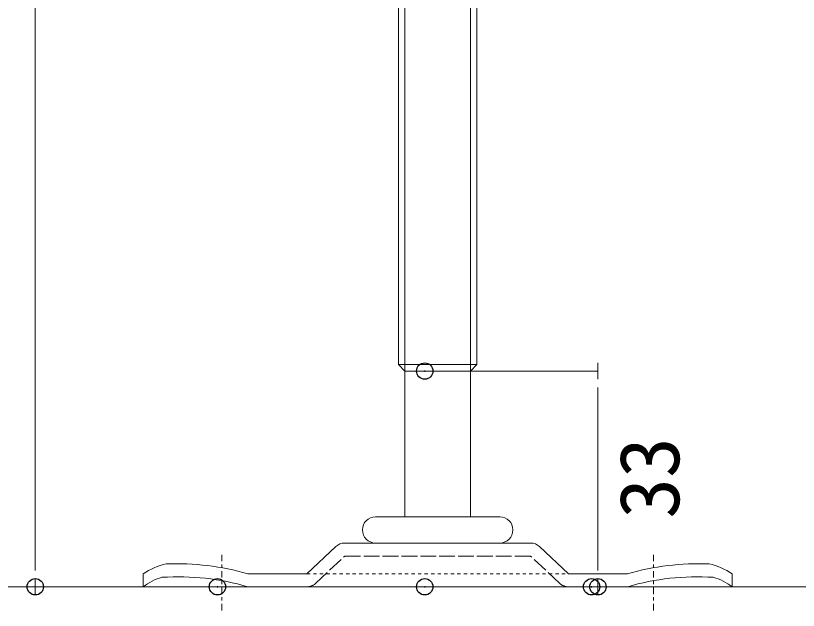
# Model space of a CAD drawing. Units: millimetres, scale not verified. Extents: x -1046 to 854, y -136 to 149.
# Drawn here: x -826.51 to -802.59, y -100.26 to -82.07 of the extents above; entities that cross this region are included whole.
import ezdxf
from ezdxf.enums import TextEntityAlignment as Align

# ---------------------------------------------------------------- set-up
doc = ezdxf.new("R2010")
doc.units = ezdxf.units.MM
doc.header["$PDMODE"] = 32
doc.header["$PDSIZE"] = 0.5
for name, pattern in [('CHAIN1', [8, 5, -1, 1, -1]), ('DASHED1', [1.8, 1.2, -0.6]), ('LONG_DASHED2', [13, 12, -1])]:
    doc.linetypes.add(name, pattern=pattern)
for name, color, linetype, lineweight in [('0-0_一般', 2, 'Continuous', 9), ('0-1_A10_通り芯寸法', 1, 'Continuous', 9), ('0-2_外形線2', 2, 'Continuous', 9), ('0-4_0', 2, 'Continuous', 9)]:
    doc.layers.add(name, color=color, linetype=linetype, lineweight=lineweight)
doc.layers.add('0-5_DEFPOINTS', color=7, linetype='Continuous')
doc.styles.add('ＭＳ ゴシック', font='')
doc.styles.get('ＭＳ ゴシック').set_extended_font_data('MS Gothic')

# ---------------------------------------------------------------- blocks, each defined once
blk = doc.blocks.new('グループ-36-1')
at = {"layer": '0-0_一般', "linetype": 'CHAIN1'}
for p, q in [((-12347.46, -49013.75), (-12347.46, -48970.25)), ((-12017.46, -49013.75), (-12017.46, -48970.25))]:
    blk.add_line(p, q, dxfattribs=at)
at = {"layer": '0-4_0'}
for p, q in [((-12229.96, -48942.25), (-12182.46, -48942.25)), ((-12134.96, -48942.25), (-12182.46, -48942.25)), ((-12253.5, -48962.25), (-12182.46, -48962.25)), ((-12229.96, -48962.25), (-12182.46, -48962.25)), ((-12134.96, -48962.25), (-12182.46, -48962.25)), ((-12111.42, -48962.25), (-12182.46, -48962.25)), ((-12282.46, -48985.75), (-12260.35, -48964.96)), ((-12082.46, -48985.75), (-12104.57, -48964.96)), ((-12407.46, -48995.75), (-12407.46, -48985.75)), ((-12327.46, -48985.75), (-12282.46, -48985.75)), ((-12037.46, -48985.75), (-12082.46, -48985.75)), ((-11957.46, -48995.75), (-11957.46, -48985.75)), ((-12407.46, -48995.75), (-12327.46, -48995.75)), ((-12327.46, -48995.75), (-12182.46, -48995.75)), ((-12037.46, -48995.75), (-12182.46, -48995.75)), ((-11957.46, -48995.75), (-12037.46, -48995.75))]:
    blk.add_line(p, q, dxfattribs=at)
at = {"layer": '0-4_0', "linetype": 'LONG_DASHED2'}
for p, q in [((-12275.61, -48993.03), (-12253.5, -48972.25)), ((-12253.5, -48972.25), (-12182.46, -48972.25)), ((-12111.42, -48972.25), (-12182.46, -48972.25)), ((-12089.31, -48993.03), (-12111.42, -48972.25))]:
    blk.add_line(p, q, dxfattribs=at)
at = {"layer": '0-4_0', "linetype": 'DASHED1'}
blk.add_line((-12282.46, -48985.75), (-12082.46, -48985.75), dxfattribs=at)
at = {"layer": '0-4_0'}
for centre, radius, start, end in [((-12229.96, -48952.25), 10, 90, 180), ((-12134.96, -48952.25), 10, 0, 90), ((-12229.96, -48952.25), 10, 180, 270), ((-12134.96, -48952.25), 10, 270, 0), ((-12253.5, -48972.25), 10, 90, 133.22853), ((-12111.42, -48972.25), 10, 46.77147, 90), ((-12379.41, -49027.14), 50, 102.09637, 124.12695), ((-12382.23, -49178.1), 200, 74.1055, 92.19297), ((-11982.69, -49178.1), 200, 87.80703, 105.8945), ((-11985.51, -49027.14), 50, 55.87305, 77.90363), ((-12380.82, -49178.1), 190, 73.68982, 93.67123), ((-11984.1, -49178.1), 190, 86.32877, 106.31018), ((-12382.67, -49027.14), 40, 104.94806, 128.30284), ((-11982.25, -49027.14), 40, 51.69716, 75.05194)]:
    blk.add_arc(centre, radius, start, end, dxfattribs=at)
at = {"layer": '0-4_0', "linetype": 'LONG_DASHED2'}
for centre, start, end in [((-12282.46, -48985.75), 270, 313.22853), ((-12082.46, -48985.75), 226.77147, 270)]:
    blk.add_arc(centre, 10, start, end, dxfattribs=at)
blk = doc.blocks.new('_DOT')
at = {"layer": '0-4_0', "color": 7}
for p, q in [((-2.5, 0), (-5, 0)), ((-1.25, 0), (1.25, 0))]:
    blk.add_line(p, q, dxfattribs=at)

msp = doc.modelspace()

# ---------------------------------------------------------------- linework, layer by layer
at = {"layer": '0-0_一般'}
for p, q in [((-814.812, -65.137), (-814.812, -92.737)), ((-814.612, -65.137), (-814.612, -97.397)), ((-812.612, -65.137), (-812.612, -97.397)), ((-814.812, -92.737), (-812.412, -92.737)), ((-814.812, -92.737), (-814.612, -92.937)), ((-812.612, -92.937), (-812.412, -92.737)), ((-814.612, -92.937), (-812.612, -92.937))]:
    msp.add_line(p, q, dxfattribs=at)
msp.add_lwpolyline([(-814.812, -65.137), (-812.412, -65.137), (-812.412, -92.737)], dxfattribs=at)
at = {"layer": '0-1_A10_通り芯寸法'}
for p, q in [((-825.914, -72.537), (-825.914, -98.537)), ((-813.007, -92.937), (-808.714, -92.937)), ((-808.714, -93.937), (-808.714, -98.537)), ((-821.344, -99.537), (-825.914, -99.537)), ((-813.007, -99.537), (-808.714, -99.537)), ((-807.907, -99.537), (-798.714, -99.537))]:
    msp.add_line(p, q, dxfattribs=at)
at = {"layer": '0-2_外形線2'}
msp.add_line((-888.314, -99.537), (-651.612, -99.537), dxfattribs=at)
at = {"layer": '0-5_DEFPOINTS'}
for p in [(-814.007, -92.937), (-825.914, -99.537), (-820.344, -99.537), (-814.007, -99.537), (-808.907, -99.537), (-808.714, -99.537)]:
    msp.add_point(p, dxfattribs=at)

# ---------------------------------------------------------------- block references
at = {"layer": '0-1_A10_通り芯寸法', "xscale": 0.1999878, "yscale": 0.1999878}
for p, rotation in [((-808.714, -92.937), 90), ((-825.914, -99.537), 270), ((-808.714, -99.537), 270)]:
    msp.add_blockref('_DOT', p, dxfattribs=dict(at, rotation=rotation))
at = {"layer": '0-2_外形線2', "xscale": 0.04, "yscale": 0.04}
msp.add_blockref('グループ-36-1', (-326.314, 1860.293), dxfattribs=at)

# ---------------------------------------------------------------- texts
at = {"layer": '0-1_A10_通り芯寸法', "style": 'ＭＳ ゴシック'}
msp.add_text('33', height=1.833, rotation=90, dxfattribs=at).set_placement((-805.677, -97.453), align=Align.BOTTOM_LEFT)

doc.saveas('drawing.dxf')
